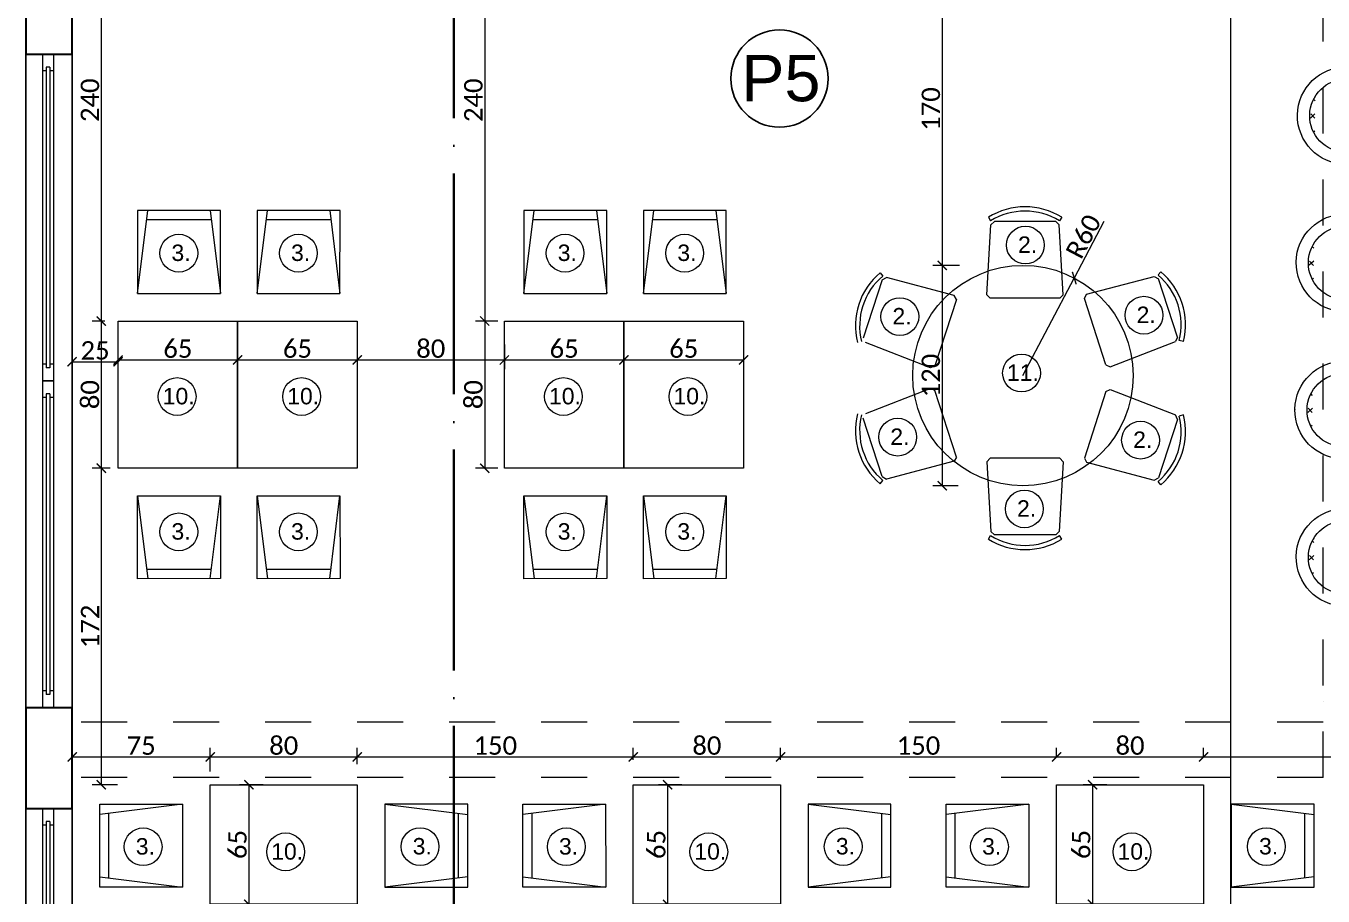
# Model space of a CAD drawing. Header units: centimetres. Extents: x -26724 to 60145, y -23645 to 6771.
# Drawn here: x -20015 to -19310, y 4633 to 5106 of the extents above; entities that cross this region are included whole.
import ezdxf

# ---------------------------------------------------------------- set-up
doc = ezdxf.new("R2010")
doc.units = ezdxf.units.CM
for name, pattern in [('ACAD_ISO04W100', [30, 24, -3, 0, -3]), ('AUSGEZOGEN', [0]), ('DALEKOVOD_VN', [5, 2.5, -2.5]), ('PUNKT2_S9', [0.35, 0.15, -0.1, 0, -0.1])]:
    doc.linetypes.add(name, pattern=pattern)
doc.layers.add('3.IZGLED 2', color=7, linetype='Continuous', lineweight=9, true_color=0x4a4a4a)
doc.layers.add('IZGLED 2', color=253, linetype='Continuous', lineweight=9, true_color=0x828282)
for name, color, linetype, lineweight in [('4.KOTE', 88, 'Continuous', 15), ('Moebel', 252, 'PUNKT2_S9', 13), ('namestaj', 8, 'Continuous', 9), ('namjestaj', 150, 'Continuous', 5), ('prozori', 140, 'Continuous', 13), ('zid', 7, 'Continuous', 40)]:
    doc.layers.add(name, color=color, linetype=linetype, lineweight=lineweight)
doc.layers.add('pozicije', color=7, linetype='Continuous')
doc.styles.add('0.12', font='arial.ttf', dxfattribs={"height": 0.12})
doc.styles.add('0.15', font='arial.ttf', dxfattribs={"height": 0.15})
doc.styles.get("Standard").update_dxf_attribs({"font": 'calibri.ttf'})
doc.dimstyles.new('ja 1 50', dxfattribs={"dimtxt": 10, "dimasz": 5, "dimexe": 5, "dimexo": 5, "dimgap": 1, "dimtad": 1, "dimdec": 0, "dimtxsty": 'Standard', "dimblk": 'ARCHTICK', "dimcen": 2.5, "dimclrd": 256, "dimclrt": 7, "dimadec": 0, "dimazin": 0, "dimtfac": 1, "dimtdec": 0, "dimtix": 1, "dimtmove": 1, "dimatfit": 3, "dimldrblk": 'ARCHTICK', "dimfxl": 10, "dimfxlon": 1, "dimlwd": 0, "dimlwe": 9, "dimarcsym": 0})

# ---------------------------------------------------------------- blocks, each defined once
blk = doc.blocks.new('hzzzzzzz')
at = {"layer": 'namjestaj', "transparency": 33554687}
for p, q in [((620.48, 1677.08, 13.5), (626.13, 1722.08, 13.5)), ((620.5, 1722.08, 13.5), (620.48, 1677.08, 13.5)), ((665.5, 1722.06, 13.5), (620.5, 1722.08, 13.5)), ((620.5, 1722.08, 13.5), (620.5, 1722.08, 13.5)), ((659.88, 1722.06, 13.5), (665.48, 1677.06, 13.5)), ((665.48, 1677.06, 13.5), (665.5, 1722.06, 13.5)), ((660.5, 1717.06, 13.5), (625.5, 1717.08, 13.5)), ((620.48, 1677.08, 13.5), (665.48, 1677.06, 13.5)), ((609.86, 1582.06, 13.5), (609.86, 1662.06, 13.5)), ((609.86, 1662.06, 13.5), (674.86, 1662.06, 13.5)), ((674.86, 1662.06, 13.5), (674.86, 1582.06, 13.5)), ((674.86, 1582.06, 13.5), (609.86, 1582.06, 13.5)), ((609.86, 1582.06, 13.5), (609.86, 1582.06, 13.5)), ((620.48, 1567.04, 13.5), (665.48, 1567.06, 13.5)), ((620.48, 1567.04, 13.5), (626.13, 1522.04, 13.5)), ((620.5, 1522.04, 13.5), (620.48, 1567.04, 13.5)), ((659.88, 1522.06, 13.5), (665.48, 1567.06, 13.5)), ((665.48, 1567.06, 13.5), (665.5, 1522.06, 13.5)), ((660.5, 1527.06, 13.5), (625.5, 1527.04, 13.5)), ((665.5, 1522.06, 13.5), (620.5, 1522.04, 13.5)), ((620.5, 1522.04, 13.5), (620.5, 1522.04, 13.5))]:
    blk.add_line(p, q, dxfattribs=at)
blk = doc.blocks.new('tttt')
at = {"layer": 'namjestaj', "linetype": 'AUSGEZOGEN', "transparency": 33554687}
for p, q in [((982.74, 1351.88, 13.5), (984.85, 1389.85, 13.5)), ((983.55, 1394.01, 13.5), (984.77, 1392.04, 13.5)), ((984.85, 1389.85, 13.5), (986.81, 1391.7, 13.5)), ((1020.14, 1391.7, 13.5), (986.81, 1391.7, 13.5)), ((1020.14, 1391.7, 13.5), (1022.09, 1389.85, 13.5)), ((1024.2, 1351.88, 13.5), (1022.09, 1389.85, 13.5)), ((1023.41, 1394.01, 13.5), (1022.19, 1392.04, 13.5)), ((924.68, 1363.84, 13.5), (926.17, 1362.07, 13.5)), ((925.86, 1360.02, 13.5), (928.23, 1361.31, 13.5)), ((964.99, 1351.58, 13.5), (928.23, 1361.31, 13.5)), ((1036.97, 1352.16, 13.5), (1073.73, 1361.88, 13.5)), ((1073.73, 1361.88, 13.5), (1076.09, 1360.6, 13.5)), ((1077.28, 1364.41, 13.5), (1075.79, 1362.64, 13.5)), ((925.86, 1360.02, 13.5), (915.56, 1328.32, 13.5)), ((1086.39, 1328.89, 13.5), (1076.09, 1360.6, 13.5)), ((966.21, 1349.34, 13.5), (954.47, 1313.24, 13.5)), ((966.21, 1349.34, 13.5), (964.99, 1351.58, 13.5)), ((984.49, 1350.03, 13.5), (982.74, 1351.88, 13.5)), ((1022.45, 1350.03, 13.5), (984.49, 1350.03, 13.5)), ((1022.45, 1350.03, 13.5), (1024.2, 1351.88, 13.5)), ((1035.75, 1349.92, 13.5), (1036.97, 1352.16, 13.5)), ((1047.48, 1313.82, 13.5), (1035.75, 1349.92, 13.5)), ((952.18, 1312.15, 13.5), (916.72, 1325.89, 13.5)), ((1049.78, 1312.73, 13.5), (1085.24, 1326.46, 13.5)), ((1086.39, 1328.89, 13.5), (1085.24, 1326.46, 13.5)), ((1089.6, 1326.5, 13.5), (1087.35, 1327.05, 13.5)), ((954.47, 1313.24, 13.5), (952.18, 1312.15, 13.5)), ((1047.48, 1313.82, 13.5), (1049.78, 1312.73, 13.5)), ((952.18, 1300.92, 13.5), (916.72, 1287.18, 13.5)), ((954.47, 1299.83, 13.5), (952.18, 1300.92, 13.5)), ((966.21, 1263.72, 13.5), (954.47, 1299.83, 13.5)), ((1047.48, 1299.25, 13.5), (1035.75, 1263.14, 13.5)), ((1047.48, 1299.25, 13.5), (1049.78, 1300.34, 13.5)), ((1049.78, 1300.34, 13.5), (1085.24, 1286.6, 13.5)), ((925.86, 1253.05, 13.5), (915.56, 1284.75, 13.5)), ((1086.39, 1284.17, 13.5), (1076.09, 1252.47, 13.5)), ((1086.39, 1284.17, 13.5), (1085.24, 1286.6, 13.5)), ((1089.6, 1286.56, 13.5), (1087.35, 1286.01, 13.5)), ((966.21, 1263.72, 13.5), (964.99, 1261.49, 13.5)), ((984.49, 1263.04, 13.5), (982.74, 1261.19, 13.5)), ((1022.45, 1263.04, 13.5), (984.49, 1263.04, 13.5)), ((1022.45, 1263.04, 13.5), (1024.2, 1261.19, 13.5)), ((1035.75, 1263.14, 13.5), (1036.97, 1260.91, 13.5)), ((964.99, 1261.49, 13.5), (928.23, 1251.76, 13.5)), ((982.74, 1261.19, 13.5), (984.85, 1223.22, 13.5)), ((1024.2, 1261.19, 13.5), (1022.09, 1223.22, 13.5)), ((1036.97, 1260.91, 13.5), (1073.73, 1251.18, 13.5)), ((924.68, 1249.23, 13.5), (926.17, 1250.99, 13.5)), ((925.86, 1253.05, 13.5), (928.23, 1251.76, 13.5)), ((1073.73, 1251.18, 13.5), (1076.09, 1252.47, 13.5)), ((1077.28, 1248.66, 13.5), (1075.79, 1250.42, 13.5)), ((983.55, 1219.06, 13.5), (984.77, 1221.03, 13.5)), ((984.85, 1223.22, 13.5), (986.81, 1221.37, 13.5)), ((1020.14, 1221.37, 13.5), (986.81, 1221.37, 13.5)), ((1020.14, 1221.37, 13.5), (1022.09, 1223.22, 13.5)), ((1023.41, 1219.06, 13.5), (1022.19, 1221.03, 13.5))]:
    blk.add_line(p, q, dxfattribs=at)
blk.add_circle((1002.36, 1307.97, 13.5), 59.9, dxfattribs=at)
for centre, radius, start, end in [((1003.48, 1361.87, 13.5), 37.82, 58.19737, 121.80263), ((1003.48, 1361.87, 13.5), 35.5, 58.19737, 121.80263), ((949.08, 1334.95, 13.5), 37.82, 130.19737, 193.80263), ((949.08, 1334.95, 13.5), 35.5, 130.19737, 193.80263), ((1052.87, 1335.52, 13.5), 35.5, 346.19737, 49.80263), ((1052.87, 1335.52, 13.5), 37.82, 346.19737, 49.80263), ((949.08, 1278.11, 13.5), 37.82, 166.19737, 229.80263), ((949.08, 1278.11, 13.5), 35.5, 166.19737, 229.80263), ((1052.87, 1277.54, 13.5), 35.5, 310.19737, 13.80263), ((1052.87, 1277.54, 13.5), 37.82, 310.19737, 13.80263), ((1003.48, 1251.2, 13.5), 35.5, 238.19737, 301.80263), ((1003.48, 1251.2, 13.5), 37.82, 238.19737, 301.80263)]:
    blk.add_arc(centre, radius, start, end, dxfattribs=at)
blk = doc.blocks.new('ggggt')
at = {"layer": 'Moebel', "color": 91, "linetype": 'AUSGEZOGEN', "lineweight": 18, "transparency": 33554687}
for p, q in [((1505.73, 1992.19, 13.5), (1505.78, 1992.24, 13.5)), ((1505.74, 1992.15, 13.5), (1505.73, 1992.19, 13.5))]:
    blk.add_line(p, q, dxfattribs=at)
blk = doc.blocks.new('gggddgdgd')
at = {"layer": 'namjestaj', "transparency": 33554687}
for p, q in [((1630.67, 1359.58, 13.5), (1631.04, 1359.22, 13.5)), ((1630.7, 1357.24, 13.5), (1631.61, 1358.17, 13.5)), ((1630.82, 1350.22, 13.5), (1633.19, 1347.92, 13.5)), ((1630.85, 1347.88, 13.5), (1633.16, 1350.26, 13.5)), ((1633.71, 1349.55, 13.5), (1633.71, 1349.58, 13.5)), ((1640.33, 1349.69, 13.5), (1640.33, 1349.65, 13.5)), ((1630.97, 1340.86, 13.5), (1631.58, 1340.27, 13.5)), ((1631.38, 1279.57, 13.5), (1631.76, 1279.21, 13.5)), ((1631.42, 1277.23, 13.5), (1632.32, 1278.17, 13.5)), ((1631.53, 1270.21, 13.5), (1633.91, 1267.91, 13.5)), ((1631.57, 1267.87, 13.5), (1633.87, 1270.25, 13.5)), ((1634.43, 1269.54, 13.5), (1634.43, 1269.58, 13.5)), ((1641.05, 1269.68, 13.5), (1641.05, 1269.64, 13.5)), ((1631.68, 1260.85, 13.5), (1632.29, 1260.26, 13.5)), ((1632.1, 1199.57, 13.5), (1632.48, 1199.2, 13.5)), ((1632.14, 1197.23, 13.5), (1633.04, 1198.16, 13.5)), ((1632.25, 1190.21, 13.5), (1634.63, 1187.9, 13.5)), ((1632.29, 1187.87, 13.5), (1634.59, 1190.24, 13.5)), ((1635.15, 1189.53, 13.5), (1635.15, 1189.57, 13.5)), ((1641.76, 1189.68, 13.5), (1641.77, 1189.64, 13.5)), ((1632.4, 1180.84, 13.5), (1633.01, 1180.25, 13.5)), ((1631.38, 1119.54, 13.5), (1631.76, 1119.17, 13.5)), ((1631.42, 1117.2, 13.5), (1632.32, 1118.13, 13.5)), ((1631.53, 1110.18, 13.5), (1633.91, 1107.87, 13.5)), ((1631.57, 1107.84, 13.5), (1633.87, 1110.21, 13.5)), ((1634.43, 1109.5, 13.5), (1634.43, 1109.54, 13.5)), ((1641.05, 1109.65, 13.5), (1641.05, 1109.61, 13.5)), ((1631.68, 1100.81, 13.5), (1632.29, 1100.22, 13.5))]:
    blk.add_line(p, q, dxfattribs=at)
for centre, radius, start, end in [((1613.85, 1349.27, 13.5), 26.48, 0.91367, 90.91367), ((1613.85, 1349.27, 13.5), 19.86, 0.91367, 90.91367), ((1613.86, 1349.23, 13.5), 19.86, 270.91367, 0.91367), ((1613.86, 1349.23, 13.5), 26.48, 270.91367, 0.91367), ((1614.57, 1269.26, 13.5), 26.48, 0.91367, 90.91367), ((1614.57, 1269.26, 13.5), 19.86, 0.91367, 90.91367), ((1614.57, 1269.22, 13.5), 19.86, 270.91367, 0.91367), ((1614.57, 1269.22, 13.5), 26.48, 270.91367, 0.91367), ((1615.29, 1189.25, 13.5), 26.48, 0.91367, 90.91367), ((1615.29, 1189.25, 13.5), 19.86, 0.91367, 90.91367), ((1615.29, 1189.21, 13.5), 19.86, 270.91367, 0.91367), ((1615.29, 1189.21, 13.5), 26.48, 270.91367, 0.91367), ((1614.57, 1109.22, 13.5), 26.48, 0.91367, 90.91367), ((1614.57, 1109.22, 13.5), 19.86, 0.91367, 90.91367), ((1614.57, 1109.18, 13.5), 19.86, 270.91367, 0.91367), ((1614.57, 1109.18, 13.5), 26.48, 270.91367, 0.91367)]:
    blk.add_arc(centre, radius, start, end, dxfattribs=at)
blk = doc.blocks.new('_ArchTick')
at = {"color": 0, "linetype": 'ByBlock', "const_width": 0.15}
blk.add_lwpolyline([(-0.5, -0.5), (0.5, 0.5)], dxfattribs=at)
blk = doc.blocks.new('*D2956')
at = {"layer": '4.KOTE', "color": 0, "lineweight": 9, "transparency": 16777216}
for p, q in [((-19972.2, 5185.46), (-19979.15, 5185.46)), ((-19972.2, 4945.46), (-19979.15, 4945.46))]:
    blk.add_line(p, q, dxfattribs=at)
at = {"layer": '4.KOTE', "lineweight": 0, "transparency": 16777216}
blk.add_line((-19974.15, 5185.46), (-19974.15, 4945.46), dxfattribs=at)
at = {"layer": 'Defpoints', "color": 0, "lineweight": 50, "transparency": 16777216}
for p in [(-19965.03, 5185.46, 27), (-19974.15, 4945.46), (-19965.03, 4945.46, 27)]:
    blk.add_point(p, dxfattribs=at)
at = {"layer": '4.KOTE', "lineweight": 0, "transparency": 16777216, "xscale": 5, "yscale": 5, "zscale": 5}
for p, rotation in [((-19974.15, 5185.46), 90), ((-19974.15, 4945.46), 270)]:
    blk.add_blockref('_ArchTick', p, dxfattribs=dict(at, rotation=rotation))
at = {"layer": '4.KOTE', "color": 7, "transparency": 16777216, "insert": (-19980.28, 5065.46), "char_height": 10, "attachment_point": 5, "rotation": 90}
blk.add_mtext('240', dxfattribs=at)
blk = doc.blocks.new('*D2957')
at = {"layer": '4.KOTE', "color": 0, "lineweight": 9, "transparency": 16777216}
for p, q in [((-19972.2, 4945.46), (-19979.15, 4945.46)), ((-19969.25, 4865.46), (-19979.15, 4865.46))]:
    blk.add_line(p, q, dxfattribs=at)
at = {"layer": '4.KOTE', "lineweight": 0, "transparency": 16777216}
blk.add_line((-19974.15, 4945.46), (-19974.15, 4865.46), dxfattribs=at)
at = {"layer": 'Defpoints', "color": 0, "lineweight": 50, "transparency": 16777216}
for p in [(-19965.03, 4945.46, 27), (-19974.15, 4865.46), (-19955.42, 4865.46, 27)]:
    blk.add_point(p, dxfattribs=at)
at = {"layer": '4.KOTE', "lineweight": 0, "transparency": 16777216, "xscale": 5, "yscale": 5, "zscale": 5}
for p, rotation in [((-19974.15, 4945.46), 90), ((-19974.15, 4865.46), 270)]:
    blk.add_blockref('_ArchTick', p, dxfattribs=dict(at, rotation=rotation))
at = {"layer": '4.KOTE', "color": 7, "transparency": 16777216, "insert": (-19980.28, 4905.46), "char_height": 10, "attachment_point": 5, "rotation": 90}
blk.add_mtext('80', dxfattribs=at)
blk = doc.blocks.new('*D2958')
at = {"layer": '4.KOTE', "color": 0, "lineweight": 9, "transparency": 16777216}
for p, q in [((-19969.25, 4865.46), (-19979.15, 4865.46)), ((-19965.33, 4693.46), (-19979.15, 4693.46))]:
    blk.add_line(p, q, dxfattribs=at)
at = {"layer": '4.KOTE', "lineweight": 0, "transparency": 16777216}
blk.add_line((-19974.15, 4865.46), (-19974.15, 4693.46), dxfattribs=at)
at = {"layer": 'Defpoints', "color": 0, "lineweight": 50, "transparency": 16777216}
for p in [(-19955.42, 4865.46, 27), (-19974.15, 4693.46), (-19914.98, 4693.46, 27)]:
    blk.add_point(p, dxfattribs=at)
at = {"layer": '4.KOTE', "lineweight": 0, "transparency": 16777216, "xscale": 5, "yscale": 5, "zscale": 5}
for p, rotation in [((-19974.15, 4865.46), 90), ((-19974.15, 4693.46), 270)]:
    blk.add_blockref('_ArchTick', p, dxfattribs=dict(at, rotation=rotation))
at = {"layer": '4.KOTE', "color": 7, "transparency": 16777216, "insert": (-19980.23, 4779.46), "char_height": 10, "attachment_point": 5, "rotation": 90}
blk.add_mtext('172', dxfattribs=at)
blk = doc.blocks.new('*D2831')
at = {"layer": '4.KOTE', "color": 0, "lineweight": 9, "transparency": 16777216}
for p, q in [((-19758.61, 4945.46), (-19770.74, 4945.46)), ((-19758.61, 4865.46), (-19770.74, 4865.46))]:
    blk.add_line(p, q, dxfattribs=at)
at = {"layer": '4.KOTE', "lineweight": 0, "transparency": 16777216}
blk.add_line((-19765.74, 4945.46), (-19765.74, 4865.46), dxfattribs=at)
at = {"layer": 'Defpoints', "color": 0, "lineweight": 50, "transparency": 16777216}
for p in [(-19752.17, 4945.46, 13.5), (-19765.74, 4865.46), (-19752.17, 4865.46, 13.5)]:
    blk.add_point(p, dxfattribs=at)
at = {"layer": '4.KOTE', "lineweight": 0, "transparency": 16777216, "xscale": 5, "yscale": 5, "zscale": 5}
for p, rotation in [((-19765.74, 4945.46), 90), ((-19765.74, 4865.46), 270)]:
    blk.add_blockref('_ArchTick', p, dxfattribs=dict(at, rotation=rotation))
at = {"layer": '4.KOTE', "color": 7, "transparency": 16777216, "insert": (-19771.87, 4905.46), "char_height": 10, "attachment_point": 5, "rotation": 90}
blk.add_mtext('80', dxfattribs=at)
blk = doc.blocks.new('*D2832')
at = {"layer": '4.KOTE', "color": 0, "lineweight": 9, "transparency": 16777216}
for p, q in [((-19508.58, 4975.71), (-19522.08, 4975.71)), ((-19508.47, 4855.93), (-19522.08, 4855.93))]:
    blk.add_line(p, q, dxfattribs=at)
at = {"layer": '4.KOTE', "lineweight": 0, "transparency": 16777216}
blk.add_line((-19517.08, 4975.71), (-19517.08, 4855.93), dxfattribs=at)
at = {"layer": 'Defpoints', "color": 0, "lineweight": 50, "transparency": 16777216}
for p in [(-19494.2, 4975.71, 13.5), (-19517.08, 4855.93), (-19492.98, 4855.93, 13.5)]:
    blk.add_point(p, dxfattribs=at)
at = {"layer": '4.KOTE', "lineweight": 0, "transparency": 16777216, "xscale": 5, "yscale": 5, "zscale": 5}
for p, rotation in [((-19517.08, 4975.71), 90), ((-19517.08, 4855.93), 270)]:
    blk.add_blockref('_ArchTick', p, dxfattribs=dict(at, rotation=rotation))
at = {"layer": '4.KOTE', "color": 7, "transparency": 16777216, "insert": (-19523.2, 4915.82), "char_height": 10, "attachment_point": 5, "rotation": 90}
blk.add_mtext('120', dxfattribs=at)
blk = doc.blocks.new('*D2833')
at = {"layer": '4.KOTE', "lineweight": 0, "transparency": 16777216}
for p in [(-19429.15, 4999.49), (-19473.18, 4915.82)]:
    blk.add_line(p, (-19445.29, 4968.82), dxfattribs=at)
at = {"layer": 'Defpoints', "color": 0, "lineweight": 50, "transparency": 16777216}
for p in [(-19445.29, 4968.82, 13.5), (-19473.18, 4915.82, 13.5)]:
    blk.add_point(p, dxfattribs=at)
at = {"layer": '4.KOTE', "lineweight": 0, "transparency": 16777216, "xscale": 5, "yscale": 5, "zscale": 5, "rotation": 242.2466490456046}
blk.add_blockref('_ArchTick', (-19445.29, 4968.82), dxfattribs=at)
at = {"layer": '4.KOTE', "color": 7, "transparency": 16777216, "insert": (-19440.31, 4991.43), "char_height": 10, "attachment_point": 5, "rotation": 62.24665}
blk.add_mtext('R60', dxfattribs=at)
blk = doc.blocks.new('*D2972')
at = {"layer": '4.KOTE', "color": 0, "lineweight": 9, "transparency": 16777216}
for p, q in [((-19507.63, 5145.67), (-19522.08, 5145.67)), ((-19507.62, 4975.71), (-19522.08, 4975.71))]:
    blk.add_line(p, q, dxfattribs=at)
at = {"layer": '4.KOTE', "lineweight": 0, "transparency": 16777216}
blk.add_line((-19517.08, 5145.67), (-19517.08, 4975.71), dxfattribs=at)
at = {"layer": 'Defpoints', "color": 0, "lineweight": 50, "transparency": 16777216}
for p in [(-19473.44, 5145.67, 13.5), (-19517.08, 4975.71), (-19473.25, 4975.71, 13.5)]:
    blk.add_point(p, dxfattribs=at)
at = {"layer": '4.KOTE', "lineweight": 0, "transparency": 16777216, "xscale": 5, "yscale": 5, "zscale": 5}
for p, rotation in [((-19517.08, 5145.67), 90), ((-19517.08, 4975.71), 270)]:
    blk.add_blockref('_ArchTick', p, dxfattribs=dict(at, rotation=rotation))
at = {"layer": '4.KOTE', "color": 7, "transparency": 16777216, "insert": (-19523.2, 5060.69), "char_height": 10, "attachment_point": 5, "rotation": 90}
blk.add_mtext('170', dxfattribs=at)
blk = doc.blocks.new('*D2838')
at = {"layer": '4.KOTE', "color": 0, "lineweight": 9, "transparency": 16777216}
for p, q in [((-19757.17, 5185.46), (-19770.74, 5185.46)), ((-19758.61, 4945.46), (-19770.74, 4945.46))]:
    blk.add_line(p, q, dxfattribs=at)
at = {"layer": '4.KOTE', "lineweight": 0, "transparency": 16777216}
blk.add_line((-19765.74, 5185.46), (-19765.74, 4945.46), dxfattribs=at)
at = {"layer": 'Defpoints', "color": 0, "lineweight": 50, "transparency": 16777216}
for p in [(-19752.17, 5185.46), (-19765.74, 4945.46), (-19752.17, 4945.46, 13.5)]:
    blk.add_point(p, dxfattribs=at)
at = {"layer": '4.KOTE', "lineweight": 0, "transparency": 16777216, "xscale": 5, "yscale": 5, "zscale": 5}
for p, rotation in [((-19765.74, 5185.46), 90), ((-19765.74, 4945.46), 270)]:
    blk.add_blockref('_ArchTick', p, dxfattribs=dict(at, rotation=rotation))
at = {"layer": '4.KOTE', "color": 7, "transparency": 16777216, "insert": (-19771.87, 5065.46), "char_height": 10, "attachment_point": 5, "rotation": 90}
blk.add_mtext('240', dxfattribs=at)
blk = doc.blocks.new('*D2974')
at = {"layer": '4.KOTE', "color": 0, "lineweight": 9, "transparency": 16777216}
for p, q in [((-19990.01, 4913.67), (-19990.01, 4928.34)), ((-19965.03, 4914.56), (-19965.03, 4928.34))]:
    blk.add_line(p, q, dxfattribs=at)
at = {"layer": '4.KOTE', "lineweight": 0, "transparency": 16777216}
blk.add_line((-19990.01, 4923.34), (-19965.03, 4923.34), dxfattribs=at)
at = {"layer": 'Defpoints', "color": 0, "lineweight": 50, "transparency": 16777216}
for p in [(-19965.03, 4923.34), (-19965.03, 4865.46, 27), (-19990.01, 4864.51, 13.5)]:
    blk.add_point(p, dxfattribs=at)
at = {"layer": '4.KOTE', "lineweight": 0, "transparency": 16777216, "xscale": 5, "yscale": 5, "zscale": 5, "rotation": 180}
blk.add_blockref('_ArchTick', (-19990.01, 4923.34), dxfattribs=at)
at = {"layer": '4.KOTE', "lineweight": 0, "transparency": 16777216, "xscale": 5, "yscale": 5, "zscale": 5}
blk.add_blockref('_ArchTick', (-19965.03, 4923.34), dxfattribs=at)
at = {"layer": '4.KOTE', "color": 7, "transparency": 16777216, "insert": (-19977.52, 4929.46), "char_height": 10, "attachment_point": 5}
blk.add_mtext('25', dxfattribs=at)
blk = doc.blocks.new('*D2975')
at = {"layer": '4.KOTE', "color": 0, "lineweight": 9, "transparency": 16777216}
for p, q in [((-19965.03, 4915.48), (-19965.03, 4929.3)), ((-19900.03, 4929.74), (-19900.03, 4919.3))]:
    blk.add_line(p, q, dxfattribs=at)
at = {"layer": '4.KOTE', "lineweight": 0, "transparency": 16777216}
blk.add_line((-19965.03, 4924.3), (-19900.03, 4924.3), dxfattribs=at)
at = {"layer": 'Defpoints', "color": 0, "lineweight": 50, "transparency": 16777216}
for p in [(-19900.03, 4945.46, 27), (-19900.03, 4924.3), (-19965.03, 4865.46, 27)]:
    blk.add_point(p, dxfattribs=at)
at = {"layer": '4.KOTE', "lineweight": 0, "transparency": 16777216, "xscale": 5, "yscale": 5, "zscale": 5, "rotation": 180}
blk.add_blockref('_ArchTick', (-19965.03, 4924.3), dxfattribs=at)
at = {"layer": '4.KOTE', "lineweight": 0, "transparency": 16777216, "xscale": 5, "yscale": 5, "zscale": 5}
blk.add_blockref('_ArchTick', (-19900.03, 4924.3), dxfattribs=at)
at = {"layer": '4.KOTE', "color": 7, "transparency": 16777216, "insert": (-19932.53, 4930.42), "char_height": 10, "attachment_point": 5}
blk.add_mtext('65', dxfattribs=at)
blk = doc.blocks.new('*D2976')
at = {"layer": '4.KOTE', "color": 0, "lineweight": 9, "transparency": 16777216}
for p, q in [((-19900.03, 4929.74), (-19900.03, 4919.3)), ((-19835.03, 4929.74), (-19835.03, 4919.3))]:
    blk.add_line(p, q, dxfattribs=at)
at = {"layer": '4.KOTE', "lineweight": 0, "transparency": 16777216}
blk.add_line((-19900.03, 4924.3), (-19835.03, 4924.3), dxfattribs=at)
at = {"layer": 'Defpoints', "color": 0, "lineweight": 50, "transparency": 16777216}
for p in [(-19900.03, 4945.46, 27), (-19835.03, 4945.46, 27), (-19835.03, 4924.3)]:
    blk.add_point(p, dxfattribs=at)
at = {"layer": '4.KOTE', "lineweight": 0, "transparency": 16777216, "xscale": 5, "yscale": 5, "zscale": 5, "rotation": 180}
blk.add_blockref('_ArchTick', (-19900.03, 4924.3), dxfattribs=at)
at = {"layer": '4.KOTE', "lineweight": 0, "transparency": 16777216, "xscale": 5, "yscale": 5, "zscale": 5}
blk.add_blockref('_ArchTick', (-19835.03, 4924.3), dxfattribs=at)
at = {"layer": '4.KOTE', "color": 7, "transparency": 16777216, "insert": (-19867.53, 4930.42), "char_height": 10, "attachment_point": 5}
blk.add_mtext('65', dxfattribs=at)
blk = doc.blocks.new('*D2977')
at = {"layer": '4.KOTE', "color": 0, "lineweight": 9, "transparency": 16777216}
for p, q in [((-19835.03, 4929.74), (-19835.03, 4919.3)), ((-19755.07, 4932.63), (-19755.07, 4919.3))]:
    blk.add_line(p, q, dxfattribs=at)
at = {"layer": '4.KOTE', "lineweight": 0, "transparency": 16777216}
blk.add_line((-19835.03, 4924.3), (-19755.07, 4924.3), dxfattribs=at)
at = {"layer": 'Defpoints', "color": 0, "lineweight": 50, "transparency": 16777216}
for p in [(-19835.03, 4945.46, 27), (-19755.07, 4945.46, 13.5), (-19755.07, 4924.3)]:
    blk.add_point(p, dxfattribs=at)
at = {"layer": '4.KOTE', "lineweight": 0, "transparency": 16777216, "xscale": 5, "yscale": 5, "zscale": 5, "rotation": 180}
blk.add_blockref('_ArchTick', (-19835.03, 4924.3), dxfattribs=at)
at = {"layer": '4.KOTE', "lineweight": 0, "transparency": 16777216, "xscale": 5, "yscale": 5, "zscale": 5}
blk.add_blockref('_ArchTick', (-19755.07, 4924.3), dxfattribs=at)
at = {"layer": '4.KOTE', "color": 7, "transparency": 16777216, "insert": (-19795.05, 4930.42), "char_height": 10, "attachment_point": 5}
blk.add_mtext('80', dxfattribs=at)
blk = doc.blocks.new('*D2978')
at = {"layer": '4.KOTE', "color": 0, "lineweight": 9, "transparency": 16777216}
for p, q in [((-19755.07, 4932.63), (-19755.07, 4919.3)), ((-19690.07, 4932.63), (-19690.07, 4919.3))]:
    blk.add_line(p, q, dxfattribs=at)
at = {"layer": '4.KOTE', "lineweight": 0, "transparency": 16777216}
blk.add_line((-19755.07, 4924.3), (-19690.07, 4924.3), dxfattribs=at)
at = {"layer": 'Defpoints', "color": 0, "lineweight": 50, "transparency": 16777216}
for p in [(-19755.07, 4945.46, 13.5), (-19690.07, 4945.46, 13.5), (-19690.07, 4924.3)]:
    blk.add_point(p, dxfattribs=at)
at = {"layer": '4.KOTE', "lineweight": 0, "transparency": 16777216, "xscale": 5, "yscale": 5, "zscale": 5, "rotation": 180}
blk.add_blockref('_ArchTick', (-19755.07, 4924.3), dxfattribs=at)
at = {"layer": '4.KOTE', "lineweight": 0, "transparency": 16777216, "xscale": 5, "yscale": 5, "zscale": 5}
blk.add_blockref('_ArchTick', (-19690.07, 4924.3), dxfattribs=at)
at = {"layer": '4.KOTE', "color": 7, "transparency": 16777216, "insert": (-19722.57, 4930.42), "char_height": 10, "attachment_point": 5}
blk.add_mtext('65', dxfattribs=at)
blk = doc.blocks.new('*D2979')
at = {"layer": '4.KOTE', "color": 0, "lineweight": 9, "transparency": 16777216}
for p, q in [((-19690.07, 4932.63), (-19690.07, 4919.3)), ((-19625.07, 4932.63), (-19625.07, 4919.3))]:
    blk.add_line(p, q, dxfattribs=at)
at = {"layer": '4.KOTE', "lineweight": 0, "transparency": 16777216}
blk.add_line((-19690.07, 4924.3), (-19625.07, 4924.3), dxfattribs=at)
at = {"layer": 'Defpoints', "color": 0, "lineweight": 50, "transparency": 16777216}
for p in [(-19690.07, 4945.46, 13.5), (-19625.07, 4945.46, 13.5), (-19625.07, 4924.3)]:
    blk.add_point(p, dxfattribs=at)
at = {"layer": '4.KOTE', "lineweight": 0, "transparency": 16777216, "xscale": 5, "yscale": 5, "zscale": 5, "rotation": 180}
blk.add_blockref('_ArchTick', (-19690.07, 4924.3), dxfattribs=at)
at = {"layer": '4.KOTE', "lineweight": 0, "transparency": 16777216, "xscale": 5, "yscale": 5, "zscale": 5}
blk.add_blockref('_ArchTick', (-19625.07, 4924.3), dxfattribs=at)
at = {"layer": '4.KOTE', "color": 7, "transparency": 16777216, "insert": (-19657.57, 4930.42), "char_height": 10, "attachment_point": 5}
blk.add_mtext('65', dxfattribs=at)
blk = doc.blocks.new('*D2980')
at = {"layer": '4.KOTE', "color": 0, "lineweight": 9, "transparency": 16777216}
for p, q in [((-19989.98, 4699.18), (-19989.98, 4713.58)), ((-19914.98, 4700.63), (-19914.98, 4713.58))]:
    blk.add_line(p, q, dxfattribs=at)
at = {"layer": '4.KOTE', "lineweight": 0, "transparency": 16777216}
blk.add_line((-19989.98, 4708.58), (-19914.98, 4708.58), dxfattribs=at)
at = {"layer": 'Defpoints', "color": 0, "lineweight": 50, "transparency": 16777216}
for p in [(-19914.98, 4708.58), (-19989.98, 4667.38, 13.5), (-19914.98, 4667.38, 27)]:
    blk.add_point(p, dxfattribs=at)
at = {"layer": '4.KOTE', "lineweight": 0, "transparency": 16777216, "xscale": 5, "yscale": 5, "zscale": 5, "rotation": 180}
blk.add_blockref('_ArchTick', (-19989.98, 4708.58), dxfattribs=at)
at = {"layer": '4.KOTE', "lineweight": 0, "transparency": 16777216, "xscale": 5, "yscale": 5, "zscale": 5}
blk.add_blockref('_ArchTick', (-19914.98, 4708.58), dxfattribs=at)
at = {"layer": '4.KOTE', "color": 7, "transparency": 16777216, "insert": (-19952.48, 4714.66), "char_height": 10, "attachment_point": 5}
blk.add_mtext('75', dxfattribs=at)
blk = doc.blocks.new('*D2981')
at = {"layer": '4.KOTE', "color": 0, "lineweight": 9, "transparency": 16777216}
for p, q in [((-19914.98, 4700.63), (-19914.98, 4713.58)), ((-19834.98, 4704.62), (-19834.98, 4713.58))]:
    blk.add_line(p, q, dxfattribs=at)
at = {"layer": '4.KOTE', "lineweight": 0, "transparency": 16777216}
blk.add_line((-19914.98, 4708.58), (-19834.98, 4708.58), dxfattribs=at)
at = {"layer": 'Defpoints', "color": 0, "lineweight": 50, "transparency": 16777216}
for p in [(-19834.98, 4708.58), (-19834.98, 4693.46, 27), (-19914.98, 4667.38, 27)]:
    blk.add_point(p, dxfattribs=at)
at = {"layer": '4.KOTE', "lineweight": 0, "transparency": 16777216, "xscale": 5, "yscale": 5, "zscale": 5, "rotation": 180}
blk.add_blockref('_ArchTick', (-19914.98, 4708.58), dxfattribs=at)
at = {"layer": '4.KOTE', "lineweight": 0, "transparency": 16777216, "xscale": 5, "yscale": 5, "zscale": 5}
blk.add_blockref('_ArchTick', (-19834.98, 4708.58), dxfattribs=at)
at = {"layer": '4.KOTE', "color": 7, "transparency": 16777216, "insert": (-19874.98, 4714.71), "char_height": 10, "attachment_point": 5}
blk.add_mtext('80', dxfattribs=at)
blk = doc.blocks.new('*D2982')
at = {"layer": '4.KOTE', "color": 0, "lineweight": 9, "transparency": 16777216}
for p, q in [((-19834.98, 4704.62), (-19834.98, 4713.58)), ((-19684.98, 4706.91), (-19684.98, 4713.58))]:
    blk.add_line(p, q, dxfattribs=at)
at = {"layer": '4.KOTE', "lineweight": 0, "transparency": 16777216}
blk.add_line((-19834.98, 4708.58), (-19684.98, 4708.58), dxfattribs=at)
at = {"layer": 'Defpoints', "color": 0, "lineweight": 50, "transparency": 16777216}
for p in [(-19684.98, 4708.58), (-19834.98, 4693.46, 27), (-19684.98, 4693.46, 40.5)]:
    blk.add_point(p, dxfattribs=at)
at = {"layer": '4.KOTE', "lineweight": 0, "transparency": 16777216, "xscale": 5, "yscale": 5, "zscale": 5, "rotation": 180}
blk.add_blockref('_ArchTick', (-19834.98, 4708.58), dxfattribs=at)
at = {"layer": '4.KOTE', "lineweight": 0, "transparency": 16777216, "xscale": 5, "yscale": 5, "zscale": 5}
blk.add_blockref('_ArchTick', (-19684.98, 4708.58), dxfattribs=at)
at = {"layer": '4.KOTE', "color": 7, "transparency": 16777216, "insert": (-19759.98, 4714.71), "char_height": 10, "attachment_point": 5}
blk.add_mtext('150', dxfattribs=at)
blk = doc.blocks.new('*D2983')
at = {"layer": '4.KOTE', "color": 0, "lineweight": 9, "transparency": 16777216}
for p, q in [((-19684.98, 4706.91), (-19684.98, 4713.58)), ((-19604.98, 4706.91), (-19604.98, 4713.58))]:
    blk.add_line(p, q, dxfattribs=at)
at = {"layer": '4.KOTE', "lineweight": 0, "transparency": 16777216}
blk.add_line((-19684.98, 4708.58), (-19604.98, 4708.58), dxfattribs=at)
at = {"layer": 'Defpoints', "color": 0, "lineweight": 50, "transparency": 16777216}
for p in [(-19604.98, 4708.58), (-19684.98, 4693.46, 40.5), (-19604.98, 4693.46, 40.5)]:
    blk.add_point(p, dxfattribs=at)
at = {"layer": '4.KOTE', "lineweight": 0, "transparency": 16777216, "xscale": 5, "yscale": 5, "zscale": 5, "rotation": 180}
blk.add_blockref('_ArchTick', (-19684.98, 4708.58), dxfattribs=at)
at = {"layer": '4.KOTE', "lineweight": 0, "transparency": 16777216, "xscale": 5, "yscale": 5, "zscale": 5}
blk.add_blockref('_ArchTick', (-19604.98, 4708.58), dxfattribs=at)
at = {"layer": '4.KOTE', "color": 7, "transparency": 16777216, "insert": (-19644.98, 4714.71), "char_height": 10, "attachment_point": 5}
blk.add_mtext('80', dxfattribs=at)
blk = doc.blocks.new('*D2984')
at = {"layer": '4.KOTE', "color": 0, "lineweight": 9, "transparency": 16777216}
for p, q in [((-19604.98, 4706.91), (-19604.98, 4713.58)), ((-19454.98, 4708.35), (-19454.98, 4713.58))]:
    blk.add_line(p, q, dxfattribs=at)
at = {"layer": '4.KOTE', "lineweight": 0, "transparency": 16777216}
blk.add_line((-19604.98, 4708.58), (-19454.98, 4708.58), dxfattribs=at)
at = {"layer": 'Defpoints', "color": 0, "lineweight": 50, "transparency": 16777216}
for p in [(-19454.98, 4708.58), (-19604.98, 4693.46, 40.5), (-19454.98, 4693.46, 54)]:
    blk.add_point(p, dxfattribs=at)
at = {"layer": '4.KOTE', "lineweight": 0, "transparency": 16777216, "xscale": 5, "yscale": 5, "zscale": 5, "rotation": 180}
blk.add_blockref('_ArchTick', (-19604.98, 4708.58), dxfattribs=at)
at = {"layer": '4.KOTE', "lineweight": 0, "transparency": 16777216, "xscale": 5, "yscale": 5, "zscale": 5}
blk.add_blockref('_ArchTick', (-19454.98, 4708.58), dxfattribs=at)
at = {"layer": '4.KOTE', "color": 7, "transparency": 16777216, "insert": (-19529.98, 4714.71), "char_height": 10, "attachment_point": 5}
blk.add_mtext('150', dxfattribs=at)
blk = doc.blocks.new('*D2985')
at = {"layer": '4.KOTE', "color": 0, "lineweight": 9, "transparency": 16777216}
for p, q in [((-19454.98, 4708.35), (-19454.98, 4713.58)), ((-19374.98, 4708.35), (-19374.98, 4713.58))]:
    blk.add_line(p, q, dxfattribs=at)
at = {"layer": '4.KOTE', "lineweight": 0, "transparency": 16777216}
blk.add_line((-19454.98, 4708.58), (-19374.98, 4708.58), dxfattribs=at)
at = {"layer": 'Defpoints', "color": 0, "lineweight": 50, "transparency": 16777216}
for p in [(-19374.98, 4708.58), (-19454.98, 4693.46, 54), (-19374.98, 4693.46, 54)]:
    blk.add_point(p, dxfattribs=at)
at = {"layer": '4.KOTE', "lineweight": 0, "transparency": 16777216, "xscale": 5, "yscale": 5, "zscale": 5, "rotation": 180}
blk.add_blockref('_ArchTick', (-19454.98, 4708.58), dxfattribs=at)
at = {"layer": '4.KOTE', "lineweight": 0, "transparency": 16777216, "xscale": 5, "yscale": 5, "zscale": 5}
blk.add_blockref('_ArchTick', (-19374.98, 4708.58), dxfattribs=at)
at = {"layer": '4.KOTE', "color": 7, "transparency": 16777216, "insert": (-19414.98, 4714.71), "char_height": 10, "attachment_point": 5}
blk.add_mtext('80', dxfattribs=at)
blk = doc.blocks.new('*D2986')
at = {"layer": '4.KOTE', "color": 0, "lineweight": 9, "transparency": 16777216}
for p, q in [((-19374.98, 4708.35), (-19374.98, 4713.58)), ((-19215.07, 4698.81), (-19215.07, 4713.58))]:
    blk.add_line(p, q, dxfattribs=at)
at = {"layer": '4.KOTE', "lineweight": 0, "transparency": 16777216}
blk.add_line((-19374.98, 4708.58), (-19215.07, 4708.58), dxfattribs=at)
at = {"layer": 'Defpoints', "color": 0, "lineweight": 50, "transparency": 16777216}
for p in [(-19215.07, 4708.58), (-19374.98, 4693.46, 54), (-19215.07, 4637.46, 13.5)]:
    blk.add_point(p, dxfattribs=at)
at = {"layer": '4.KOTE', "lineweight": 0, "transparency": 16777216, "xscale": 5, "yscale": 5, "zscale": 5, "rotation": 180}
blk.add_blockref('_ArchTick', (-19374.98, 4708.58), dxfattribs=at)
at = {"layer": '4.KOTE', "lineweight": 0, "transparency": 16777216, "xscale": 5, "yscale": 5, "zscale": 5}
blk.add_blockref('_ArchTick', (-19215.07, 4708.58), dxfattribs=at)
at = {"layer": '4.KOTE', "color": 7, "transparency": 16777216, "insert": (-19295.03, 4714.71), "char_height": 10, "attachment_point": 5}
blk.add_mtext('160', dxfattribs=at)
blk = doc.blocks.new('*D3068')
at = {"layer": '4.KOTE', "color": 0, "lineweight": 9, "transparency": 16777216}
for p, q in [((-19658.55, 4693.46), (-19671.35, 4693.46)), ((-19658.55, 4628.46), (-19671.35, 4628.46))]:
    blk.add_line(p, q, dxfattribs=at)
at = {"layer": '4.KOTE', "lineweight": 0, "transparency": 16777216}
blk.add_line((-19666.35, 4693.46), (-19666.35, 4628.46), dxfattribs=at)
at = {"layer": 'Defpoints', "color": 0, "lineweight": 50, "transparency": 16777216}
for p in [(-19604.98, 4693.46, 40.5), (-19666.35, 4628.46), (-19604.98, 4628.46, 40.5)]:
    blk.add_point(p, dxfattribs=at)
at = {"layer": '4.KOTE', "lineweight": 0, "transparency": 16777216, "xscale": 5, "yscale": 5, "zscale": 5}
for p, rotation in [((-19666.35, 4693.46), 90), ((-19666.35, 4628.46), 270)]:
    blk.add_blockref('_ArchTick', p, dxfattribs=dict(at, rotation=rotation))
at = {"layer": '4.KOTE', "color": 7, "transparency": 16777216, "insert": (-19672.47, 4660.96), "char_height": 10, "attachment_point": 5, "rotation": 90}
blk.add_mtext('65', dxfattribs=at)
blk = doc.blocks.new('*D2854')
at = {"layer": '4.KOTE', "color": 0, "lineweight": 9, "transparency": 16777216}
for p, q in [((-19427.58, 4693.46), (-19440.39, 4693.46)), ((-19427.58, 4628.46), (-19440.39, 4628.46))]:
    blk.add_line(p, q, dxfattribs=at)
at = {"layer": '4.KOTE', "lineweight": 0, "transparency": 16777216}
blk.add_line((-19435.39, 4693.46), (-19435.39, 4628.46), dxfattribs=at)
at = {"layer": 'Defpoints', "color": 0, "lineweight": 50, "transparency": 16777216}
for p in [(-19374.02, 4693.46, 40.5), (-19435.39, 4628.46), (-19374.02, 4628.46, 40.5)]:
    blk.add_point(p, dxfattribs=at)
at = {"layer": '4.KOTE', "lineweight": 0, "transparency": 16777216, "xscale": 5, "yscale": 5, "zscale": 5}
for p, rotation in [((-19435.39, 4693.46), 90), ((-19435.39, 4628.46), 270)]:
    blk.add_blockref('_ArchTick', p, dxfattribs=dict(at, rotation=rotation))
at = {"layer": '4.KOTE', "color": 7, "transparency": 16777216, "insert": (-19441.51, 4660.96), "char_height": 10, "attachment_point": 5, "rotation": 90}
blk.add_mtext('65', dxfattribs=at)
blk = doc.blocks.new('*D2856')
at = {"layer": '4.KOTE', "color": 0, "lineweight": 9, "transparency": 16777216}
for p, q in [((-19886.16, 4693.46), (-19898.96, 4693.46)), ((-19886.16, 4628.46), (-19898.96, 4628.46))]:
    blk.add_line(p, q, dxfattribs=at)
at = {"layer": '4.KOTE', "lineweight": 0, "transparency": 16777216}
blk.add_line((-19893.96, 4693.46), (-19893.96, 4628.46), dxfattribs=at)
at = {"layer": 'Defpoints', "color": 0, "lineweight": 50, "transparency": 16777216}
for p in [(-19832.59, 4693.46, 40.5), (-19893.96, 4628.46), (-19832.59, 4628.46, 40.5)]:
    blk.add_point(p, dxfattribs=at)
at = {"layer": '4.KOTE', "lineweight": 0, "transparency": 16777216, "xscale": 5, "yscale": 5, "zscale": 5}
for p, rotation in [((-19893.96, 4693.46), 90), ((-19893.96, 4628.46), 270)]:
    blk.add_blockref('_ArchTick', p, dxfattribs=dict(at, rotation=rotation))
at = {"layer": '4.KOTE', "color": 7, "transparency": 16777216, "insert": (-19900.08, 4660.96), "char_height": 10, "attachment_point": 5, "rotation": 90}
blk.add_mtext('65', dxfattribs=at)

msp = doc.modelspace()

# ---------------------------------------------------------------- linework, layer by layer
at = {"color": 3}
msp.add_circle((-19605.52, 5077.25), 26.45, dxfattribs=at)
at = {"layer": '3.IZGLED 2', "color": 32, "linetype": 'DALEKOVOD_VN', "ltscale": 10, "true_color": 0xcd6928}
for p, q in [((-19310.07, 4697.46, 13.5), (-19310.07, 5910.46, 13.5)), ((-19310.07, 4727.46, 13.5), (-19990.01, 4727.46, 13.5)), ((-19310.07, 4697.46, 13.5), (-19990, 4697.46, 13.5))]:
    msp.add_line(p, q, dxfattribs=at)
at = {"layer": '3.IZGLED 2', "color": 32, "linetype": 'DALEKOVOD_VN', "ltscale": 20, "true_color": 0xcd6928}
msp.add_line((-19215.07, 4697.46, 13.5), (-19310.07, 4697.46, 13.5), dxfattribs=at)
at = {"layer": '3.IZGLED 2', "ltscale": 12, "elevation": 13.5}
msp.add_lwpolyline([(-18810.18, 4555.46), (-18955.18, 4555.46), (-18955.18, 4410.46), (-19035.18, 4410.46), (-19035.18, 4270.46), (-19220.18, 4270.46), (-19220.18, 4410.46), (-19235.18, 4410.46), (-19235.18, 4303.06), (-19360.18, 4303.05), (-19360.18, 5515.46), (-18810.18, 5515.46), (-18810.18, 4555.46)], dxfattribs=at)
at = {"layer": 'IZGLED 2', "color": 32, "linetype": 'ACAD_ISO04W100', "lineweight": 35, "ltscale": 5}
msp.add_line((-19782.61, 4155.16), (-19782.61, 6228.77), dxfattribs=at)
at = {"layer": 'IZGLED 2', "lineweight": 25, "ltscale": 12}
for p, q in [((-20015.1, 4735.46, 13.5), (-20015.1, 5090.46, 13.5)), ((-19990.01, 4735.46, 13.5), (-19990.01, 5090.46, 13.5)), ((-20015.07, 4325.46, 13.5), (-20015.07, 4680.46, 13.5)), ((-19989.98, 4325.46, 13.5), (-19989.98, 4680.46, 13.5))]:
    msp.add_line(p, q, dxfattribs=at)
at = {"layer": 'namestaj'}
for centre in [(-19932, 4982.34, -27), (-19867, 4982.34, -27), (-19722.05, 4982.34, -40.5), (-19657.05, 4982.34, -40.5), (-19471.87, 4986.75), (-19540.11, 4947.86), (-19407.43, 4948.62, 13.5), (-19473.95, 4917.19), (-19932.91, 4904.43, -27), (-19865.25, 4904.43, -27), (-19722.95, 4904.43, -40.5), (-19655.29, 4904.43, -40.5), (-19541.28, 4882.37), (-19409.28, 4880.73), (-19472.41, 4843.36), (-19932, 4830.89, -27), (-19867, 4830.89, -27), (-19722.05, 4830.89, -40.5), (-19657.05, 4830.89, -40.5), (-19951.39, 4659.75, -27), (-19800.89, 4659.82, -27), (-19721.39, 4659.75, -13.5), (-19570.89, 4659.82, -13.5), (-19491.39, 4659.75), (-19340.89, 4659.82), (-19873.95, 4657, -40.5), (-19643.95, 4657, -27), (-19413.95, 4657, -13.5)]:
    msp.add_circle(centre, 10.27, dxfattribs=at)
at = {"layer": 'prozori'}
for p, q in [((-20006.05, 5090.46, 13.5), (-20006.05, 4735.46, 13.5)), ((-20000.05, 5090.46, 13.5), (-20000.05, 4735.46, 13.5)), ((-20004.05, 5083.46, 13.5), (-20004.05, 4919.96, 13.5)), ((-20002.05, 5083.46, 13.5), (-20004.05, 5083.46, 13.5)), ((-20002.05, 5083.46, 13.5), (-20002.05, 4919.96, 13.5)), ((-20004.05, 5081.46, 13.5), (-20006.05, 5081.46, 13.5)), ((-20000.05, 5081.46, 13.5), (-20002.05, 5081.46, 13.5)), ((-20004.05, 4921.96, 13.5), (-20006.05, 4921.96, 13.5)), ((-20000.05, 4921.96, 13.5), (-20002.05, 4921.96, 13.5)), ((-20002.05, 4919.96, 13.5), (-20004.05, 4919.96, 13.5)), ((-20004.05, 4903.96, 13.5), (-20006.05, 4903.96, 13.5)), ((-20004.05, 4905.96, 13.5), (-20004.05, 4742.46, 13.5)), ((-20002.05, 4905.96, 13.5), (-20004.05, 4905.96, 13.5)), ((-20002.05, 4905.96, 13.5), (-20002.05, 4742.46, 13.5)), ((-20000.05, 4903.96, 13.5), (-20002.05, 4903.96, 13.5)), ((-20004.05, 4744.46, 13.5), (-20006.05, 4744.46, 13.5)), ((-20002.05, 4742.46, 13.5), (-20004.05, 4742.46, 13.5)), ((-20000.05, 4744.46, 13.5), (-20002.05, 4744.46, 13.5)), ((-20006.05, 4680.46, 13.5), (-20006.05, 4325.46, 13.5)), ((-20000.05, 4680.46, 13.5), (-20000.05, 4325.46, 13.5)), ((-20004.05, 4671.46, 13.5), (-20006.05, 4671.46, 13.5)), ((-20004.05, 4673.46, 13.5), (-20004.05, 4332.46, 13.5)), ((-20002.05, 4673.46, 13.5), (-20004.05, 4673.46, 13.5)), ((-20002.05, 4673.46, 13.5), (-20002.05, 4332.46, 13.5)), ((-20000.05, 4671.46, 13.5), (-20002.05, 4671.46, 13.5))]:
    msp.add_line(p, q, dxfattribs=at)
at = {"layer": 'prozori', "lineweight": 25, "ltscale": 12}
msp.add_line((-20000.05, 4912.96, 13.5), (-20006.05, 4912.96, 13.5), dxfattribs=at)
at = {"layer": 'zid', "lineweight": 30}
for p, q in [((-20015.07, 5145.46, 13.5), (-20015.07, 5090.46, 13.5)), ((-19990.03, 5090.46, 13.5), (-19990.03, 5145.46, 13.5)), ((-20015.07, 5090.46, 13.5), (-19990.03, 5090.46, 13.5)), ((-20015.07, 4735.46, 13.5), (-20015.07, 4680.46, 13.5)), ((-20015.07, 4735.46, 13.5), (-19990.01, 4735.46, 13.5)), ((-19990, 4680.46, 13.5), (-19990.01, 4735.46, 13.5)), ((-20015.07, 4680.46, 13.5), (-19990, 4680.46, 13.5))]:
    msp.add_line(p, q, dxfattribs=at)

# ---------------------------------------------------------------- block references
at = {"xscale": -1}
msp.add_blockref('gggddgdgd', (-17683.63, 3707.83), dxfattribs=at)
for name, p in [('tttt', (-20475.54, 3607.84)), ('hzzzzzzz', (-20574.89, 3283.4, 13.5)), ('hzzzzzzz', (-20509.89, 3283.4, 13.5)), ('hzzzzzzz', (-20364.93, 3283.4)), ('hzzzzzzz', (-20299.93, 3283.4)), ('ggggt', (-20815.8, 2746.5, 13.5))]:
    msp.add_blockref(name, p)
at = {"rotation": 270}
for p in [(-21497.04, 5303.33, 13.5), (-21267.04, 5303.33, 27), (-21037.04, 5303.33, 40.5)]:
    msp.add_blockref('hzzzzzzz', p, dxfattribs=at)

# ---------------------------------------------------------------- texts
at = {"layer": 'IZGLED 2', "color": 3, "style": '0.12'}
msp.add_text('P5', height=25.2, dxfattribs=at).set_placement((-19626.31, 5064.9, 13.5))
at = {"layer": 'pozicije', "style": '0.15'}
for s, p in [('3.', (-19936, 4978.1, -27)), ('3.', (-19871, 4978.1, -27)), ('3.', (-19726.04, 4978.1, -40.5)), ('3.', (-19661.04, 4978.1, -40.5)), ('2.', (-19475.86, 4982.51)), ('2.', (-19544.11, 4943.63)), ('2.', (-19411.42, 4944.39, 13.5)), ('11.', (-19481.91, 4912.95)), ('10.', (-19940.75, 4900.19, -27)), ('10.', (-19873.09, 4900.19, -27)), ('10.', (-19730.79, 4900.19, -40.5)), ('10.', (-19663.14, 4900.19, -40.5)), ('2.', (-19545.28, 4878.13)), ('2.', (-19413.28, 4876.5)), ('2.', (-19476.4, 4839.13)), ('3.', (-19936, 4826.66, -27)), ('3.', (-19871, 4826.66, -27)), ('3.', (-19726.04, 4826.66, -40.5)), ('3.', (-19661.04, 4826.66, -40.5)), ('3.', (-19955.38, 4655.51, -27)), ('10.', (-19881.79, 4652.76, -40.5)), ('3.', (-19804.88, 4655.58, -27)), ('3.', (-19725.38, 4655.51, -13.5)), ('10.', (-19651.79, 4652.76, -27)), ('3.', (-19574.88, 4655.58, -13.5)), ('3.', (-19495.38, 4655.51)), ('10.', (-19421.79, 4652.76, -13.5)), ('3.', (-19344.88, 4655.58))]:
    msp.add_text(s, height=8.93, dxfattribs=at).set_placement(p)

# ---------------------------------------------------------------- dimensions: what is measured, and where the dimension line sits
at = {"layer": '4.KOTE'}
for base, p1, p2, picture, middle in [((-19974.15, 4945.46), (-19965.03, 5185.46, 27), (-19965.03, 4945.46, 27), '*D2956', (-19980.28, 5065.46)), ((-19765.74, 4945.46), (-19752.17, 5185.46), (-19752.17, 4945.46, 13.5), '*D2838', (-19771.87, 5065.46)), ((-19517.08, 4975.71), (-19473.44, 5145.67, 13.5), (-19473.25, 4975.71, 13.5), '*D2972', (-19523.2, 5060.69)), ((-19517.08, 4855.93), (-19494.2, 4975.71, 13.5), (-19492.98, 4855.93, 13.5), '*D2832', (-19523.2, 4915.82)), ((-19974.15, 4865.46), (-19965.03, 4945.46, 27), (-19955.42, 4865.46, 27), '*D2957', (-19980.28, 4905.46)), ((-19765.74, 4865.46), (-19752.17, 4945.46, 13.5), (-19752.17, 4865.46, 13.5), '*D2831', (-19771.87, 4905.46)), ((-19974.15, 4693.46), (-19955.42, 4865.46, 27), (-19914.98, 4693.46, 27), '*D2958', (-19980.23, 4779.46)), ((-19893.96, 4628.46), (-19832.59, 4693.46, 40.5), (-19832.59, 4628.46, 40.5), '*D2856', (-19900.08, 4660.96)), ((-19666.35, 4628.46), (-19604.98, 4693.46, 40.5), (-19604.98, 4628.46, 40.5), '*D3068', (-19672.47, 4660.96)), ((-19435.39, 4628.46), (-19374.02, 4693.46, 40.5), (-19374.02, 4628.46, 40.5), '*D2854', (-19441.51, 4660.96))]:
    dim = msp.add_linear_dim(base=base, p1=p1, p2=p2, angle=90, dimstyle='ja 1 50', dxfattribs=at)
    dim.commit()
    dim.dimension.update_dxf_attribs({"geometry": picture, "text_midpoint": middle})
dim = msp.add_radius_dim(center=(-19473.18, 4915.82, 13.5), mpoint=(-19445.29, 4968.82, 13.5), dimstyle='ja 1 50', dxfattribs=at)
dim.commit()
dim.dimension.update_dxf_attribs({"geometry": '*D2833', "text_midpoint": (-19440.31, 4991.43)})
for base, p1, p2, picture, middle in [((-19900.03, 4924.3), (-19965.03, 4865.46, 27), (-19900.03, 4945.46, 27), '*D2975', (-19932.53, 4930.42)), ((-19835.03, 4924.3), (-19900.03, 4945.46, 27), (-19835.03, 4945.46, 27), '*D2976', (-19867.53, 4930.42)), ((-19755.07, 4924.3), (-19835.03, 4945.46, 27), (-19755.07, 4945.46, 13.5), '*D2977', (-19795.05, 4930.42)), ((-19690.07, 4924.3), (-19755.07, 4945.46, 13.5), (-19690.07, 4945.46, 13.5), '*D2978', (-19722.57, 4930.42)), ((-19625.07, 4924.3), (-19690.07, 4945.46, 13.5), (-19625.07, 4945.46, 13.5), '*D2979', (-19657.57, 4930.42)), ((-19965.03, 4923.34), (-19990.01, 4864.51, 13.5), (-19965.03, 4865.46, 27), '*D2974', (-19977.52, 4929.46)), ((-19914.98, 4708.58), (-19989.98, 4667.38, 13.5), (-19914.98, 4667.38, 27), '*D2980', (-19952.48, 4714.66)), ((-19834.98, 4708.58), (-19914.98, 4667.38, 27), (-19834.98, 4693.46, 27), '*D2981', (-19874.98, 4714.71)), ((-19684.98, 4708.58), (-19834.98, 4693.46, 27), (-19684.98, 4693.46, 40.5), '*D2982', (-19759.98, 4714.71)), ((-19604.98, 4708.58), (-19684.98, 4693.46, 40.5), (-19604.98, 4693.46, 40.5), '*D2983', (-19644.98, 4714.71)), ((-19454.98, 4708.58), (-19604.98, 4693.46, 40.5), (-19454.98, 4693.46, 54), '*D2984', (-19529.98, 4714.71)), ((-19374.98, 4708.58), (-19454.98, 4693.46, 54), (-19374.98, 4693.46, 54), '*D2985', (-19414.98, 4714.71)), ((-19215.07, 4708.58), (-19374.98, 4693.46, 54), (-19215.07, 4637.46, 13.5), '*D2986', (-19295.03, 4714.71))]:
    dim = msp.add_linear_dim(base=base, p1=p1, p2=p2, dimstyle='ja 1 50', dxfattribs=at)
    dim.commit()
    dim.dimension.update_dxf_attribs({"geometry": picture, "text_midpoint": middle})

doc.saveas('drawing.dxf')
